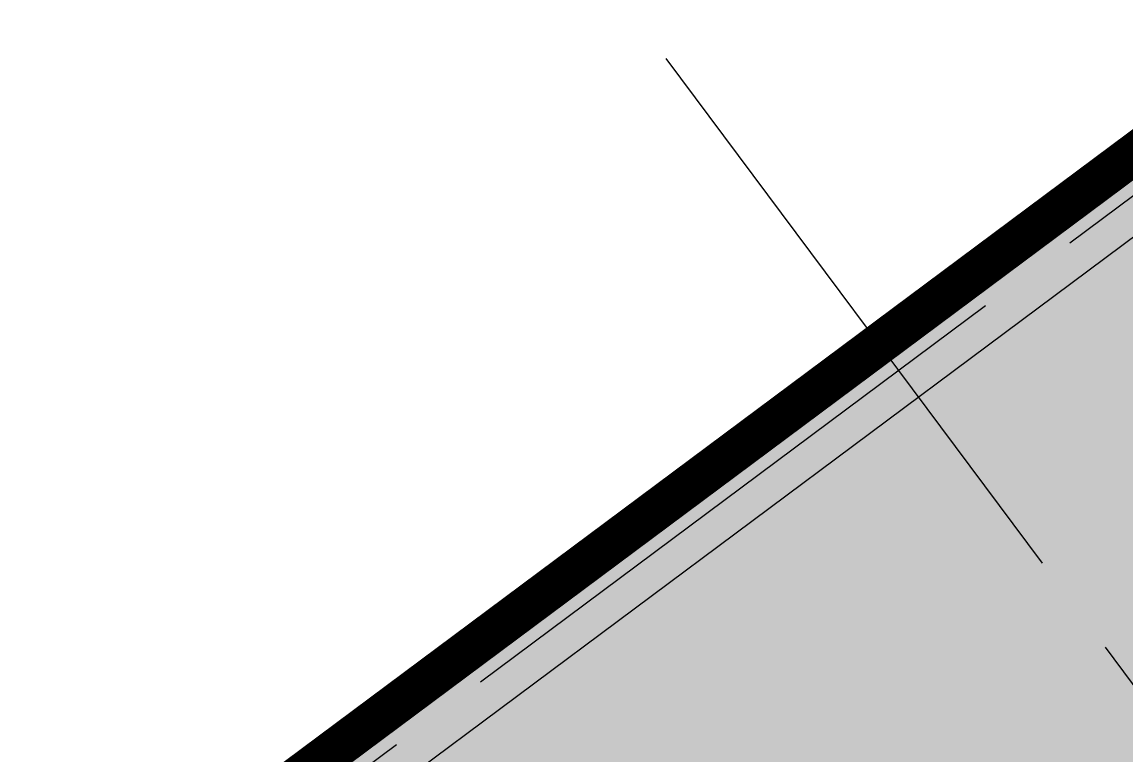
# Model space of a CAD drawing. Header units: metres. Extents: x -466 to 1322, y -1072 to 50.
# Drawn here: x 429.699 to 433.038, y -406.642 to -404.424 of the extents above; entities that cross this region are included whole.
import ezdxf

# ---------------------------------------------------------------- set-up
doc = ezdxf.new("R2010")
doc.units = ezdxf.units.M
doc.linetypes.add('CENTER2', pattern=[28.575, 19.05, -3.175, 3.175, -3.175])
doc.linetypes.add('OCULTA2', pattern=[0.3, 0.2, -0.1])
for name, color, linetype, lineweight in [('A - Hatch muros', 4, 'Continuous', 0), ('A-COTAS', 41, 'Continuous', 0), ('A-EJES', 61, 'CENTER2', 0), ('A-MURO INT', 4, 'Continuous', 0)]:
    doc.layers.add(name, color=color, linetype=linetype, lineweight=lineweight)
doc.layers.add('Hatch Interior', color=7, linetype='Continuous', lineweight=0, true_color=0xaf6350)
doc.layers.add('Poligono Fisico', color=3, linetype='Continuous')
doc.styles.get("Standard").update_dxf_attribs({"font": 'arial.ttf'})
doc.dimstyles.new('ISO-25', dxfattribs={"dimscale": 0.1, "dimtxt": 2.5, "dimasz": 2.5, "dimexe": 1.25, "dimexo": 0.625, "dimtad": 1, "dimdsep": 46, "dimtxsty": 'Standard', "dimblk": 'DOT', "dimcen": 2.5, "dimadec": 0, "dimazin": 0, "dimtfac": 1, "dimtmove": 0, "dimatfit": 3, "dimfxl": 1, "dimarcsym": 0})

# ---------------------------------------------------------------- blocks, each defined once
blk = doc.blocks.new('_Dot')
at = {"color": 0, "linetype": 'ByBlock', "lineweight": -2}
blk.add_line((-0.5, 0), (-1, 0), dxfattribs=at)
at = {"color": 0, "linetype": 'ByBlock', "const_width": 0.5}
blk.add_lwpolyline([(-0.25, 0, 1), (0.25, 0, 1)], format="xyb", close=True, dxfattribs=at)
blk = doc.blocks.new('*D85')
at = {"layer": 'A-COTAS', "color": 0, "lineweight": -2, "transparency": 16777216}
for p, q in [((430.7207, -403.2911), (430.6834, -403.241)), ((427.11, -406.0604), (430.5576, -403.4906)), ((426.8722, -406.1597), (426.8348, -406.1096))]:
    blk.add_line(p, q, dxfattribs=at)
at = {"layer": 'Defpoints', "color": 0, "transparency": 16777216}
for p in [(430.7581, -403.3412), (430.7581, -403.3412), (426.9095, -406.2098)]:
    blk.add_point(p, dxfattribs=at)
at = {"layer": 'A-COTAS', "color": 0, "lineweight": -2, "transparency": 16777216, "xscale": 0.25, "yscale": 0.25, "zscale": 0.25}
for p, rotation in [((430.7581, -403.3412), 36.6996102329027), ((426.9095, -406.2098), 216.6996102329027)]:
    blk.add_blockref('_Dot', p, dxfattribs=dict(at, rotation=rotation))
at = {"layer": 'A-COTAS', "color": 0, "transparency": 16777216, "insert": (428.7202, -404.623), "char_height": 0.25, "attachment_point": 5, "rotation": 36.6996}
blk.add_mtext('4.8', dxfattribs=at)

msp = doc.modelspace()

# ---------------------------------------------------------------- hatches: boundary and pattern name
at = {"layer": 'A - Hatch muros', "transparency": 33554687}
h = msp.add_hatch(color=256, dxfattribs=at)
h.dxf.hatch_style = 1
h.paths.add_polyline_path([(420.6654, -420.4261), (419.3411, -421.4104), (418.2667, -419.9688), (416.6631, -421.164), (417.7382, -422.6064), (413.4672, -425.7899), (408.2908, -423.2873), (446.0819, -395.1192), (446.5002, -395.6804), (446.3399, -395.7999), (446.041, -395.399), (408.6746, -423.2507), (413.445, -425.557), (417.4583, -422.5656), (416.3826, -421.1224), (418.3068, -419.688), (419.3826, -421.1313), (420.5452, -420.2648), (421.0663, -419.8763), (418.8551, -416.9097), (419.0155, -416.7902), (421.3462, -419.9171), (420.6647, -420.4251)])
at = {"layer": 'Hatch Interior', "transparency": 33554687}
h = msp.add_hatch(color=256, dxfattribs=at)
h.dxf.hatch_style = 1
edge = h.paths.add_edge_path()
edge.add_line((417.7382, -422.6064), (419.3856, -424.8173))
edge.add_arc((419.7198, -425.4323), 0.7, 36.6996, 118.5178, ccw=False)
edge.add_line((420.2811, -425.014), (421.6441, -423.998))
edge.add_line((421.6441, -423.998), (425.1105, -425.6739))
edge.add_line((425.1105, -425.6739), (423.8168, -428.3498))
edge.add_line((423.8168, -428.3498), (449.7456, -440.8852))
edge.add_line((449.7456, -440.8852), (452.2266, -435.7535))
edge.add_line((452.2266, -435.7535), (452.8795, -434.403))
edge.add_line((452.8795, -434.403), (426.2776, -421.5422))
edge.add_line((426.2776, -421.5422), (424.9683, -419.8365))
edge.add_line((424.9683, -419.8365), (443.8484, -405.7639))
edge.add_line((443.8484, -405.7639), (442.6531, -404.1604))
edge.add_line((442.6531, -404.1604), (449.1895, -399.2884))
edge.add_line((449.1895, -399.2884), (446.0819, -395.1192))
edge.add_line((446.0819, -395.1192), (408.2908, -423.2873))
edge.add_line((408.2908, -423.2873), (413.4672, -425.7899))
edge.add_line((413.4672, -425.7899), (417.7382, -422.6064))

# ---------------------------------------------------------------- linework, layer by layer
at = {"layer": 'A-EJES', "ltscale": 0.1}
for p, q in [((446.3597, -395.0368), (404.6559, -426.1214)), ((437.9089, -412.9349), (429.9289, -402.2288))]:
    msp.add_line(p, q, dxfattribs=at)
at = {"layer": 'A-MURO INT'}
msp.add_lwpolyline([(420.6654, -420.4261), (419.3411, -421.4104), (418.2667, -419.9688), (416.6631, -421.164), (417.7382, -422.6064), (413.4672, -425.7899), (408.2908, -423.2873), (446.0819, -395.1192), (446.5002, -395.6804), (446.3399, -395.7999), (446.041, -395.399), (408.6746, -423.2507), (413.445, -425.557), (417.4583, -422.5656), (416.3826, -421.1224), (418.3068, -419.688), (419.3826, -421.1313), (420.5452, -420.2648), (421.0663, -419.8763), (418.8551, -416.9097), (419.0155, -416.7902), (421.3462, -419.9171), (420.6647, -420.4251)], close=True, dxfattribs=at)
at = {"layer": 'Poligono Fisico', "color": 5, "linetype": 'OCULTA2', "const_width": 0.125}
msp.add_lwpolyline([(450.8561, -443.6816), (409.0603, -422.7137), (450.4645, -391.8525), (465.8133, -430.5007)], close=True, dxfattribs=at)

# ---------------------------------------------------------------- dimensions: what is measured, and where the dimension line sits
at = {"layer": 'A-COTAS'}
dim = msp.add_linear_dim(base=(430.7581, -403.3412), p1=(426.9095, -406.2098), p2=(430.7581, -403.3412), angle=36.6996, dimstyle='ISO-25', override={"dimtmove": 1}, dxfattribs=at)
dim.commit()
dim.dimension.update_dxf_attribs({"geometry": '*D85', "text_midpoint": (428.7202, -404.623)})

doc.saveas('drawing.dxf')
